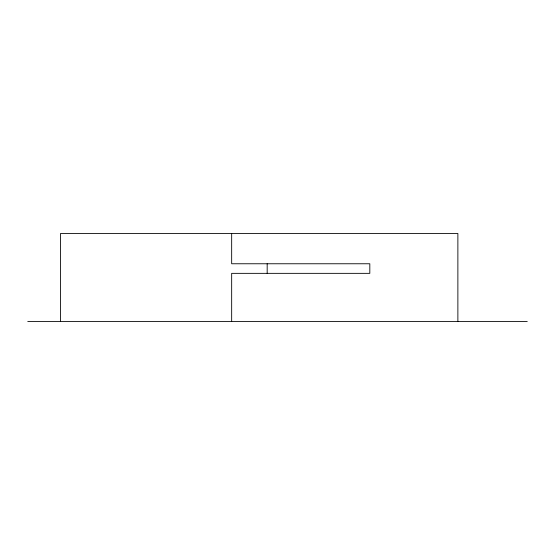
<?xml version="1.0" encoding="UTF-8"?>
<svg xmlns="http://www.w3.org/2000/svg" width="555" height="555" viewBox="0 0 555 555"><rect width="100%" height="100%" fill="white"/><g stroke="black" fill="none" stroke-linecap="round" stroke-linejoin="round"><path stroke-width="0.83" d="M27.75 321.512L527.25 321.512M457.875 321.512L457.875 233.488L60.523 233.488L60.523 321.512M267.177 263.764L267.177 273.351M231.664 233.488L231.664 263.764L369.817 263.764L369.817 273.351L231.664 273.351L231.664 321.512"/></g></svg>
